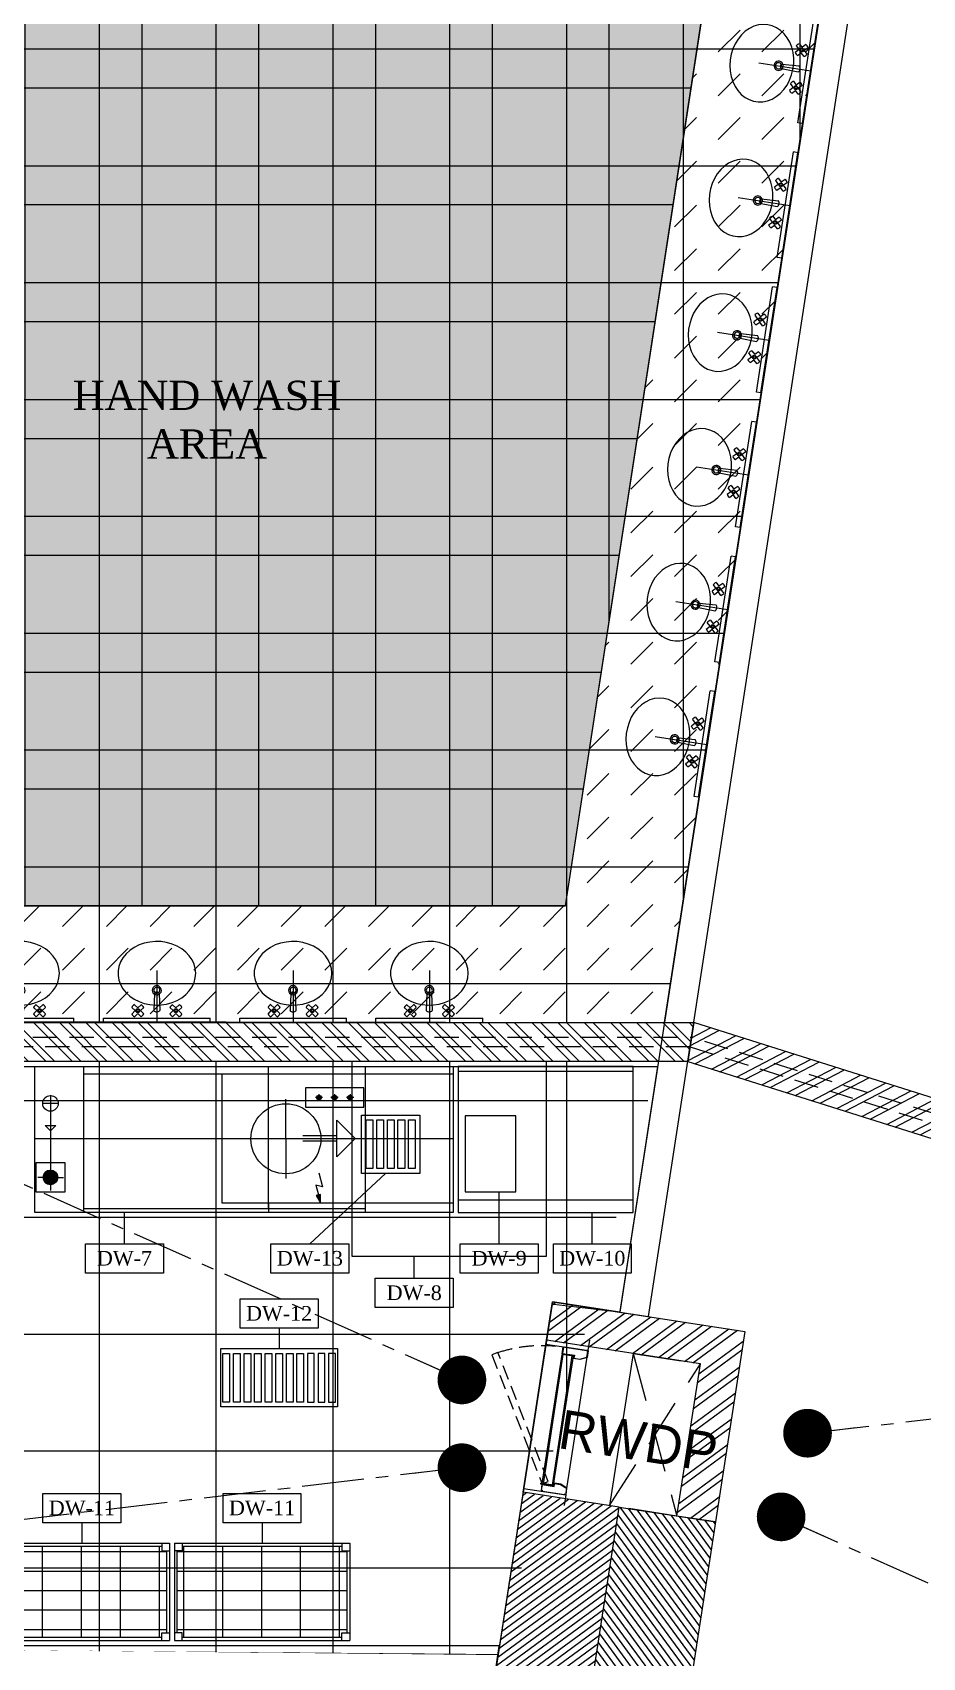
# Model space of a CAD drawing. Header units: millimetres. Extents: x 2335845 to 2509607, y 289014 to 361737.
# Drawn here: x 2409242 to 2413814, y 293842 to 302186 of the extents above; entities that cross this region are included whole.
import ezdxf

# ---------------------------------------------------------------- set-up
doc = ezdxf.new("R2010")
doc.units = ezdxf.units.MM
for name, pattern in [('( Hidden )', [0.375, 0.25, -0.125]), ('CENTER', [50.800000000000004, 31.75, -6.349999999999999, 6.349999999999999, -6.349999999999999]), ('HIDDEN', [0.375, 0.25, -0.125])]:
    doc.linetypes.add(name, pattern=pattern)
for name, color, linetype, lineweight in [('150 mm WALL', 134, 'Continuous', 25), ('A-FURN-SANITARY', 144, 'Continuous', 15), ('A-PLAN-COLUMN', 3, 'Continuous', 0), ('A-PLAN-RCC-HATCH', 8, 'Continuous', 13), ('A-PLAN-THIN', 251, 'Continuous', 15), ('DIMS-2', 61, 'Continuous', 0), ('KIT.EQUIP', 7, 'Continuous', 0), ('SW-PARTITION GYPSUM', 30, 'Continuous', 18), ('TOA-FC-GYPSUM', 250, 'Continuous', 5), ('TOA-FL-TILE-3', 8, 'Continuous', 5)]:
    doc.layers.add(name, color=color, linetype=linetype, lineweight=lineweight)
for name, color, linetype in [('A-PLAN -GLASS FRAME', 4, 'Continuous'), ('A-PLAN-DOOR', 7, 'Continuous'), ('A-PLAN-HIDDEN', 1, 'HIDDEN'), ('A-PLAN-SLOPE', 250, 'Continuous'), ('A-PLAN-TEXT', 4, 'Continuous'), ('A-PLAN-WALL', 6, 'Continuous'), ('A-PLAN-WALL HATCH', 8, 'Continuous'), ('ROOM TEXT', 3, 'Continuous'), ('TOA-FC-MODULAR', 7, 'Continuous')]:
    doc.layers.add(name, color=color, linetype=linetype)
doc.styles.add('01_INTERIOR LAYOUT$0$Standard', font='calibril.ttf')
doc.styles.add('ARIAL', font='arial.ttf')
doc.styles.add('GEORGE', font='georgia.ttf')
doc.styles.get("Standard").update_dxf_attribs({"font": 'arial.ttf'})
doc.dimstyles.new('DIM40', dxfattribs={"dimtxt": 80, "dimasz": 20, "dimexe": 30, "dimexo": 25, "dimgap": 20, "dimtad": 1, "dimdec": 0, "dimzin": 0, "dimdsep": 46, "dimtxsty": 'Standard', "dimblk1": 'DOT', "dimblk2": 'DOT', "dimsah": 1, "dimcen": 0.09, "dimclrd": 1, "dimclre": 1, "dimclrt": 2, "dimadec": 0, "dimazin": 0, "dimtfac": 1, "dimtdec": 0, "dimtofl": 0, "dimtmove": 0, "dimatfit": 0, "dimldrblk": 'DOT', "dimfxl": 1, "dimtolj": 1, "dimtzin": 0, "dimarcsym": 0})

# ---------------------------------------------------------------- blocks, each defined once
blk = doc.blocks.new('Columns')
at = {"layer": 'A-PLAN-RCC-HATCH'}
h = blk.add_hatch(dxfattribs=at)
h.set_pattern_fill('ANSI31', color=256, scale=250, angle=-8.757088364219028, style=0)
h.set_pattern_definition([(36.24291163578097, (380108.4672578909, -683846.949732804), (-18.47530857210077, 25.20367975446561), [])])
h.paths.add_polyline_path([(35404.57668015733, -31462.99252305331), (35898.74802161427, -31539.11535328347), (36050.99368207483, -30550.7726703689), (35556.82234061742, -30474.64984013862)])
h = blk.add_hatch(dxfattribs=at)
h.set_pattern_fill('ANSI31', color=256, scale=250, angle=-8.757088364219028, style=0)
h.set_pattern_definition([(126.2429116357225, (-488660.9489015883, -550020.5190443461), (25.20367975448447, 18.47530857207505), [])])
h.paths.add_polyline_path([(36392.91936307098, -31615.23818351422), (35898.74802161381, -31539.11535328347), (36050.99368207529, -30550.77267036901), (36545.16502339975, -30626.89550146088)])
at = {"layer": 'A-PLAN-COLUMN', "elevation": 6.128159e-10}
for points in [[(35404.57668015733, -31462.99252305331), (35898.74802161427, -31539.11535328347), (36050.99368207483, -30550.7726703689), (35556.82234061742, -30474.64984013862)], [(36392.91936307098, -31615.23818351422), (35898.74802161381, -31539.11535328347), (36050.99368207529, -30550.77267036901), (36545.16502339975, -30626.89550146088)]]:
    blk.add_lwpolyline(points, close=True, dxfattribs=at)
blk = doc.blocks.new('BS')
for p, q in [((0, 14.00000000000159), (-1.199999999999818, 14.00000000000159)), ((-1.199999999999818, -13.99992188000158), (-1.199999999999818, 14.00000000000159)), ((0, -13.99992188000158), (0, 14.00000000000159)), ((-4.712656240000797, 5.870000000000687), (-3.842656239999997, 5.000000000000568)), ((-3.842656239999997, 5.000000000000568), (-4.712656240000797, 4.13000000000045)), ((-4.00765624000087, 6.575000000000728), (-3.142656240000179, 5.710000000000605)), ((-4.00765624000087, 3.425000000000409), (-3.142656240000179, 4.290000000000532)), ((-2.272656240000288, 6.575000000000728), (-3.142656240000179, 5.710000000000605)), ((-3.142656240000179, 5.710000000000605), (-3.142656240000179, 5.710000000000605)), ((-2.272656240000288, 3.425000000000409), (-3.142656240000179, 4.290000000000532)), ((-3.142656240000179, 4.290000000000532), (-3.142656240000179, 4.290000000000532)), ((-1.562734400000409, 5.870000000000687), (-2.432656240000142, 5.005000000000564)), ((-2.432656240000142, 5.005000000000564), (-2.432656240000142, 5.005000000000564)), ((-1.562734400000409, 4.13000000000045), (-2.432656240000142, 5.005000000000564)), ((-13.70265624000149, 0), (0.0622655999995914, 0)), ((-7.606640640000478, 0.5800000000000409), (-3.181640640000296, 0.7650000000001)), ((-7.606640640000478, -0.6200000000001182), (-3.181640640000296, -0.8050000000000637)), ((-3.842656239999997, -4.999921880000556), (-4.712656240000797, -4.129921880000438)), ((-4.00765624000087, -3.424921880000397), (-3.142656240000179, -4.289921880000406)), ((-2.272656240000288, -3.424921880000397), (-3.142656240000179, -4.289921880000406)), ((-1.562734400000409, -4.129921880000438), (-2.432656240000142, -4.999921880000556)), ((-4.712656240000797, -5.869921880000675), (-3.842656239999997, -4.999921880000556)), ((-4.00765624000087, -6.574921880000716), (-3.142656240000179, -5.709921880000593)), ((-3.142656240000179, -4.289921880000406), (-3.142656240000179, -4.289921880000406)), ((-2.267656240000179, -6.574921880000716), (-3.142656240000179, -5.709921880000593)), ((-3.142656240000179, -5.709921880000593), (-3.142656240000179, -5.709921880000593)), ((-2.432656240000142, -4.999921880000556), (-2.432656240000142, -4.999921880000556)), ((-1.562734400000409, -5.869921880000675), (-2.432656240000142, -4.999921880000556)), ((0, -13.99992188000158), (-1.199999999999818, -13.99992188000158))]:
    blk.add_line(p, q)
at = {"linetype": 'Continuous'}
for p, q in [((-16.48653162822211, 9.235602172749509), (-17.54831215912873, 8.506816936174005)), ((-15.34930446668386, 9.767546583405647), (-16.48653162822211, 9.235602172749509)), ((-14.16086869706487, 10.09131269656473), (-15.34930446668386, 9.767546583405647)), ((-12.94655376449282, 10.19999999963125), (-14.16086869706487, 10.09131269656473)), ((-11.73224068352101, 10.09129201143787), (-12.94655376449282, 10.19999999963125)), ((-10.54381042924069, 9.767505654019487), (-11.73224068352101, 10.09129201143787)), ((-9.40659232922826, 9.23554187144282), (-10.54381042924069, 9.767505654019487)), ((-8.344824212905223, 8.506738548164435), (-9.40659232922826, 9.23554187144282)), ((-20.06556331596948, 5.313652106506424), (-20.62229552670578, 3.989333524284348)), ((-19.35710362791451, 6.524719419376652), (-20.06556331596948, 5.313652106506424)), ((-18.51201605079768, 7.596723665716013), (-19.35710362791451, 6.524719419376652)), ((-17.54831215912873, 8.506816936174005), (-18.51201605079768, 7.596723665716013)), ((-7.381135824280136, 7.596628861707927), (-8.344824212905223, 8.506738548164435)), ((-6.536066508250769, 6.524610219952933), (-7.381135824280136, 7.596628861707927)), ((-5.827627450118598, 5.313530839063219), (-6.536066508250769, 6.524610219952933)), ((-5.270917798453411, 3.989202773426427), (-5.827627450118598, 5.313530839063219)), ((-21.23660110048513, 1.11565693280204), (-21.28108160674947, -0.3724536490448145)), ((-21.01543447962285, 2.579989224074325), (-21.23660110048513, 1.11565693280204)), ((-20.62229552670578, 3.989333524284348), (-21.01543447962285, 2.579989224074325)), ((-4.877802852947752, 2.579851776529495), (-5.270917798453411, 3.989202773426427)), ((-4.656661176159105, 1.115515718026018), (-4.877802852947752, 2.579851776529495)), ((-4.612206018991856, -0.3725956213044128), (-4.656661176159105, 1.115515718026018)), ((-21.28108160674947, -0.3724536490448145), (-21.14792797364953, -1.852626027997871)), ((-21.14792797364953, -1.852626027997871), (-20.83997813969927, -3.293312899601233)), ((-20.83997813969927, -3.293312899601233), (-20.36379552096241, -4.663808524435467)), ((-5.529565205359177, -4.663934870641924), (-5.053359241102953, -3.293447357498053)), ((-5.053359241102953, -3.293447357498053), (-4.74538486594156, -1.852765731848535)), ((-4.74538486594156, -1.852765731848535), (-4.612206018991856, -0.3725956213044128)), ((-20.36379552096241, -4.663808524435467), (-19.72952912323308, -5.934903167643483)), ((-19.72952912323308, -5.934903167643483), (-18.95069723359757, -7.079505653716751)), ((-18.95069723359757, -7.079505653716751), (-18.04389930161324, -8.07322076786636)), ((-18.04389930161324, -8.07322076786636), (-17.02846215086356, -8.894869197672847)), ((-8.864970648612143, -8.894938727817703), (-7.849519501710347, -8.073307595506662)), ((-7.849519501710347, -8.073307595506662), (-6.942704642503486, -7.079607928272253)), ((-6.942704642503486, -7.079607928272253), (-6.163853255347931, -5.935018709309475)), ((-6.163853255347931, -5.935018709309475), (-5.529565205359177, -4.663934870641924)), ((-17.02846215086356, -8.894869197672847), (-15.92602806126433, -9.526938933360043)), ((-15.92602806126433, -9.526938933360043), (-14.76009350144614, -9.955958505879835)), ((-14.76009350144614, -9.955958505879835), (-13.55550834231235, -10.17278410788629)), ((-13.55550834231235, -10.17278410788629), (-12.33794622518963, -10.1727944781145)), ((-12.33794622518963, -10.1727944781145), (-11.13335737273428, -9.955989395541224)), ((-11.13335737273428, -9.955989395541224), (-9.967415504987912, -9.526989684095042)), ((-9.967415504987912, -9.526989684095042), (-8.864970648612143, -8.894938727817703))]:
    blk.add_line(p, q, dxfattribs=at)
for centre, radius in [((-3.142656240000179, 5.000000000000568), 0.500000000000058), ((-3.142656240000179, 5.040000000000532), 0.3000000000000348), ((-3.142656240000179, -4.999921880000556), 0.500000000000058), ((-3.142656240000179, -4.959921880000593), 0.3000000000000348)]:
    blk.add_circle(centre, radius)
for centre, radius, start, end in [((-3.142656240000179, 5.000000000000568), 1.800000000000209, 118.8721730000009, 151.1277049999998), ((-3.142656240000179, 5.000000000000568), 1.800000000000209, 28.8722529999996, 61.12778500000019), ((-8.491640640000696, 0), 1.199999840000139, 29.94085699999939, 328.339935), ((-8.491640640000696, 0), 0.8000000000000927, 29.41503900000044, 326.1782679999993), ((-7.356640640000478, -0.0199999999999818), 0.6500000000000753, 112.6196979999986, 247.3799740000004), ((-8.491640640000696, 0), 0.8000000000000927, 326.1782839999998, 29.41506999999994), ((-8.491640640000696, 0), 1.199999840000139, 328.3399200000006, 29.94085699999939), ((-3.142656240000179, 5.000000000000568), 1.800000000000209, 208.8722230000008, 241.1277470000014), ((-3.806640640000296, -0.0199999999999818), 0.9999882400001159, 306.8689420000005, 53.13092800000079), ((-3.142656240000179, 5.000000000000568), 1.800000000000209, 298.8722380000008, 331.1277769999992), ((-3.142656240000179, -4.999921880000556), 1.800000000000209, 118.8721730000009, 151.1277049999998), ((-3.142656240000179, -4.999921880000556), 1.800000000000209, 28.87222300000075, 61.1277539999989), ((-3.142656240000179, -4.999921880000556), 1.800000000000209, 208.8722230000008, 241.1277470000014), ((-3.142656240000179, -4.999921880000556), 1.800000000000209, 298.8722380000008, 331.1277769999992)]:
    blk.add_arc(centre, radius, start, end)
blk = doc.blocks.new('grating')
at = {"layer": 'KIT.EQUIP', "ltscale": 0.5}
blk.add_lwpolyline([(145.9355437941849, -127.7854240245651), (445.4939872417599, -127.7854399144999), (445.493979296647, -427.5646616379963), (145.9355358493049, -427.5646457480034)], close=True, dxfattribs=at)
at = {"layer": 'KIT.EQUIP', "color": 251, "ltscale": 0.5}
for points in [[(204.219648887869, -402.5830455929972), (169.8699463985395, -402.5830446826294), (169.8699530190788, -152.7670265798224), (204.219655508874, -152.7670274900738)], [(258.5546328253113, -402.5830470329383), (224.2049303355161, -402.5830461228034), (224.2049369565211, -152.7670280199382), (258.5546394460835, -152.7670289300149)], [(278.5399208939634, -152.7670294597629), (312.8896233835258, -152.767030369956), (312.8896167627536, -402.5830484729377), (278.5399142729584, -402.5830475625698)], [(367.2246007001959, -402.5830499127624), (332.8748982104007, -402.5830490027438), (332.8749048314057, -152.767030899704), (367.2246073209681, -152.7670318103628)], [(387.2098887686152, -152.7670323396451), (421.5595912584104, -152.7670332503039), (421.5595846376382, -402.5830513529363), (387.2098821480758, -402.5830504425103)]]:
    blk.add_lwpolyline(points, close=True, dxfattribs=at)
blk = doc.blocks.new('A$C3F28102C')
at = {"layer": 'A-PLAN-DOOR'}
h = blk.add_hatch(dxfattribs=at)
h.set_pattern_fill('ANSI31', color=256, style=0)
h.set_pattern_definition([(315, (-1529.32827185787, 1000.113489037183), (-0.4419417382415923, -0.4419417382415923), [])])
h.paths.add_polyline_path([(1.308630814251955, -14.93702832111739), (0, -14.93702832111739), (0, 0), (1.308630814251955, 0)])
h.paths.add_polyline_path([(1.308630814251955, 0.2026889373883023), (1.308630814251955, 0), (0, 0), (0, 1.053679621880289, 0.1157286097553703)])
h.paths.add_polyline_path([(4.936053944431478, -14.93702832111739), (3.627423130179522, -14.93702832111739), (3.627423130179522, 1.45519e-11), (4.936053944431478, 1.45519e-11)])
h.paths.add_polyline_path([(4.936053944431478, 1.45519e-11), (3.627423130179522, 1.45519e-11), (3.627423130179522, 0.2026889373883023, 0.1157286097553703), (4.936053944431478, 1.053679621880289)])
at = {"layer": 'A-PLAN-DOOR', "color": 2}
for points in [[(1.308630814251955, 0.2026889373883023), (1.308630814251955, -14.93702832111739), (0, -14.93702832111739), (0, 1.053679621880289)], [(3.627423130179522, 0.2026889373883023), (3.627423130179522, -14.93702832111739), (4.936053944431478, -14.93702832111739), (4.936053944431478, 1.053679621880289)]]:
    blk.add_lwpolyline(points, dxfattribs=at)
for radius in [3.417261628533555, 2.417261628533555]:
    blk.add_circle((2.468026972201187, 3.417261628550475), radius, dxfattribs=at)
blk = doc.blocks.new('shaft door 750')
at = {"layer": 'A-PLAN-DOOR'}
for p, q in [((335.4779689526185, 59.84042553193285), (-335.4779689526204, 59.84042553170002)), ((-335.4779689525039, 0), (-335.4779689525039, 59.84042553193285)), ((335.4779689526185, 53.35771276598098), (-335.4779689526204, 53.35771276571904)), ((335.4779689525021, 6.482712765951874), (-335.4779689525039, 6.48271276592277)), ((335.4779689525021, 0), (-335.4779689525039, 0)), ((335.4779689525021, 0), (335.4779689526185, 59.84042553193285)), ((-374.0026595745021, -69.81382978725014), (-374.0026595745021, -64.82712765951874)), ((-374.0026595745021, -64.82712765951874), (-374.0026595745021, -69.81382978716283))]:
    blk.add_line(p, q, dxfattribs=at)
at = {"layer": 'A-PLAN-DOOR', "linetype": 'HIDDEN', "ltscale": 300}
blk.add_lwpolyline([(336.7831193658058, 59.84042553204927), (320.3270023444202, 31.33759475589613), (-295.2315388664156, 386.7304842259618), (-278.7754218451464, 415.2333150020859)], close=True, dxfattribs=at)
at = {"layer": 'A-PLAN-DOOR'}
for points in [[(-375.0000000000018, 149.975109298015), (-375.0000000000018, 149.975109298015), (-375.0000000000018, -70.02489070291631), (-430.0000000000018, -70.02489070291631)], [(375, 150.1861702136812), (375, 150.1861702136812), (375, -70.02489070291631), (430, -70.02489070291631)]]:
    blk.add_lwpolyline(points, dxfattribs=at)
for points in [[(-375.0000000000018, 51.86170212764409), (-374.0026595745021, 51.86170212764409), (-374.0026595745021, -61.83510638296138), (-375.0000000000018, -61.83510638296138)], [(-372.5066489361943, 58.34441489362507), (-340.5917553190393, 58.34441489362507), (-340.5917553190393, -3.490691489394521), (-325.6316489360779, -3.490691489365418), (-325.6316489360779, -34.7065720158862), (-340.2383913843678, -68.31781914905878), (-372.5066489361943, -68.31781914888415), (-372.5066489361943, -59.84042553184554), (-374.0026595745021, -59.84042553184554), (-374.0026595745021, -61.83510638296138), (-374.0026595745021, -69.81382978716283), (-339.0957446808479, -69.81382978736656), (-324.1356382977701, -34.90691489368328), (-324.1356382977701, -1.994680851057637), (-339.0957446807315, -1.994680851086741), (-339.0957446807315, 59.84042553190375), (-374.0026595745021, 59.84042553190375), (-374.0026595745021, 49.86702127658646), (-372.5066489361943, 49.86702127658646)], [(372.5066489361925, 58.34441489359597), (340.5917553190375, 58.34441489359597), (340.5917553190375, -3.490691489394521), (325.6316489361925, -3.490691489365418), (325.6316489361925, -34.7065720158862), (340.2383913844824, -68.31781914905878), (372.5066489361925, -68.31781914888415), (372.5066489361925, -59.84042553184554), (374.0026595745003, -59.84042553184554), (374.0026595745003, -61.83510638296138), (374.0026595745003, -69.81382978716283), (339.0957446808461, -69.81382978736656), (324.1356382978847, -34.90691489371238), (324.1356382978847, -1.994680851057637), (339.0957446808461, -1.994680851086741), (339.0957446808461, 59.84042553190375), (374.0026595745003, 59.84042553190375), (374.0026595745003, 49.86702127658646), (372.5066489361925, 49.86702127658646)], [(375, 51.86170212764409), (374.0026595745003, 51.86170212764409), (374.0026595745003, -61.83510638296138), (375, -61.83510638296138)]]:
    blk.add_lwpolyline(points, close=True, dxfattribs=at)
at = {"layer": 'A-PLAN-DOOR', "linetype": 'HIDDEN', "ltscale": 300}
blk.add_arc((337.582099616644, 59.84042553184554), 711.584759191056, 152.6806579122814, 180, dxfattribs=at)
at = {"layer": 'A-PLAN-THIN'}
for p, q in [((395.0000000614673, 149.9751092970837), (-394.999999929687, 149.9751092970837)), ((375, -70.02489070291631), (-375.0000000000018, -70.02489070291631))]:
    blk.add_line(p, q, dxfattribs=at)
at = {"layer": 'A-PLAN-DOOR', "xscale": -0.9973404255317604, "yscale": 0.9973404255317604, "zscale": 0.9973404255317604}
blk.add_blockref('A$C3F28102C', (339.0957446808461, 59.84042553190375), dxfattribs=at)
blk = doc.blocks.new('_DOT')
at = {"color": 0, "linetype": 'ByBlock'}
blk.add_line((-0.5, 0), (-1, 0), dxfattribs=at)
at = {"color": 0, "linetype": 'ByBlock', "const_width": 0.5}
blk.add_lwpolyline([(-0.25, 0, 1), (0.25, 0, 1)], format="xyb", close=True, dxfattribs=at)
blk = doc.blocks.new('FLOOR GRATING')
at = {"layer": 'DIMS-2', "color": 3, "lineweight": -2}
blk.add_line((-19.37310681790041, -688.1584127160095), (-19.3731068178713, -688.1591892222132), dxfattribs=at)
at = {"layer": 'KIT.EQUIP', "ltscale": 0.5}
blk.add_lwpolyline([(-19.37312271951669, -88.15841271542558), (-19.37310681788585, -688.158412716024), (280.6268931821469, -688.1584047652213), (280.6268772804833, -88.15840476468293)], close=True, dxfattribs=at)
at = {"layer": 'KIT.EQUIP', "color": 251, "ltscale": 0.5}
for points in [[(255.6268784814674, -133.47090542761), (255.6268775704011, -99.09590542727528), (5.626877570488432, -99.09591205274774), (5.626878481420135, -133.4709120534189)], [(255.6268799224417, -187.8459054277173), (255.6268790116228, -153.4709054270443), (5.626879011677374, -153.4709120529114), (5.626879922412627, -187.8459120533062)], [(5.626880452538899, -207.8459120528842), (5.626881363397843, -242.2209120533371), (255.6268813635324, -242.22090542769), (255.6268804524807, -207.8459054271207)], [(255.6268828044049, -296.5959054276645), (255.6268818937024, -262.2209054271389), (5.626881893524114, -262.2209120529151), (5.626882804870547, -296.5959120534408)], [(5.62688333454571, -316.5959120529042), (5.626884245841211, -350.9709120534608), (255.6268842456266, -350.9709054277828), (255.6268833345457, -316.5959054272862)], [(255.6268856868483, -405.3459054277282), (255.626884775811, -370.9709054272589), (5.62688477579286, -370.9709120528496), (5.626885686833702, -405.3459120533171)], [(5.626886216756247, -425.3459120530406), (5.626887127935333, -459.720912053479), (255.6268871279535, -459.7209054277027), (255.6268862167417, -425.3459054272498)], [(255.6268876579925, -479.7209054272225), (5.626887657988846, -479.7209120528114), (5.626888568913273, -514.0959120533225), (255.6268885690588, -514.09590542769)], [(255.6268900100476, -568.4709054277919), (5.626890010044008, -568.4709120534262), (5.626889098995889, -534.0959120529296), (255.6268890989668, -534.0959054272244)], [(5.626891451254778, -622.8459120535008), (5.626890540184831, -588.4709120531061), (255.626890540203, -588.4709054272553), (255.6268914510511, -622.8459054276791)], [(255.626891981221, -642.8459054272298), (255.6268928922727, -677.2209054276082), (5.626892892239994, -677.2209120533862), (5.626891981162771, -642.8459120527896)]]:
    blk.add_lwpolyline(points, close=True, dxfattribs=at)
blk = doc.blocks.new('Balcony')
at = {"layer": 'A-PLAN-WALL HATCH'}
h = blk.add_hatch(dxfattribs=at)
h.set_pattern_fill('ANSI32', color=256, scale=10, angle=-90.00000000000001, style=0)
h.set_pattern_definition([(315, (-239219.9398534279, -379012.2728640755), (67.35192090801867, 67.35192090801864), []), (315, (-239219.9398534279, -379057.1741640755), (67.35192090801867, 67.35192090801864), [])])
h.paths.add_polyline_path([(-2979.939853427932, 887.727135924506), (1874.569680800661, 887.727135924506), (1843.761406891048, 687.727135924506), (-2979.939853427932, 687.727135924506)])
h = blk.add_hatch(dxfattribs=at)
h.set_pattern_fill('ANSI32', color=256, scale=10, angle=-90.00000000000001, style=0)
h.set_pattern_definition([(207.4858232715584, (117464.7667072047, -433956.4735600803), (-43.96064920294922, 84.49866165600045), []), (207.4858232715584, (117451.2540305504, -433999.2933488622), (-43.96064920294922, 84.49866165600045), [])])
h.paths.add_polyline_path([(6504.036375424825, -573.197551143996), (1874.569680800661, 887.7271359245642), (1843.761406890582, 687.727135924506), (6443.848021615762, -763.9260546924197)])
h = blk.add_hatch(dxfattribs=at)
h.set_pattern_fill('ANSI32', color=256, scale=10, angle=81.24291135857432, style=0)
h.set_pattern_definition([(216.2429119129874, (-198889.9807693427, 356151.4348516641), (-56.31274089943481, 76.82081561916095), []), (216.2429119129874, (-198896.816797202, 356107.0569803227), (-56.31274089943481, 76.82081561916095), [])])
h.paths.add_polyline_path([(1147.900476685259, -545.4709238465293), (1147.900476685259, -545.4709238465293), (1147.900476685259, -545.4709238465293), (2136.243163463194, -697.7165887879091), (2136.243163790554, -697.716588838317), (2136.243163790554, -697.716588838317), (2136.243164557498, -697.7165889564785), (2136.243163790554, -697.716588838317), (2136.243163790554, -697.716588838317), (2136.243163463194, -697.7165887879091), (2136.243163161445, -697.7165885741706), (2136.243161739316, -697.7165875227074), (2136.243163463194, -697.7165887879091), (2136.243163405918, -697.7165891597397), (1985.519961095415, -1676.175842483004), (1985.519959412515, -1676.175841843069), (1985.519959412515, -1676.175841843069), (1985.519959412515, -1676.175841843069), (1985.519961095415, -1676.175842483004), (1787.851428101771, -1645.726714474382), (1787.851428101771, -1645.726714474382), (1787.851428101771, -1645.726714474382), (1908.125494675245, -864.9359941813163), (1117.451345248148, -743.1394609232666)])
at = {"layer": 'A-PLAN -GLASS FRAME', "linetype": '( Hidden )', "ltscale": 500}
for points in [[(-4519.939853427932, 812.727135924506), (1863.016578150447, 812.727135924506), (1855.314509673044, 762.727135924506), (-4519.939853427932, 762.727135924506)], [(7950.075220068917, -1108.171064301336), (1863.016578021459, 812.727135944413), (1855.314509544056, 762.727135944413), (7935.028131616767, -1155.853190188471)]]:
    blk.add_lwpolyline(points, close=True, dxfattribs=at)
at = {"layer": 'A-PLAN-HIDDEN', "ltscale": 1000, "elevation": -2.16836e-10}
blk.add_lwpolyline([(1562.205562153365, -811.6500235717976), (1787.851435616612, -1645.726715632074), (1441.931497077458, -1592.440729047637), (1908.125494217034, -864.936002251925), (1562.205562153365, -811.6500235717976), (1908.125496406108, -864.9359880420961)], dxfattribs=at)
at = {"layer": 'A-PLAN-THIN'}
blk.add_line((1562.205556248315, -811.6500081150443), (1441.931497077458, -1592.440729047637), dxfattribs=at)
blk.add_lwpolyline([(875.7398917633109, -2312.272864075494), (-4519.939853427932, -2312.272864075494), (-4519.939853427932, -2512.272864075494), (844.9316178532317, -2512.272864075494), (844.9316178532317, -2512.272864075494), (875.3807499455288, -2314.604327492649), (875.7398917633109, -2312.272864075494)], dxfattribs=at)
at = {"layer": 'A-PLAN-WALL'}
for points in [[(-2979.939853427932, 887.727135924506), (1874.569680800661, 887.727135924506), (1843.761406891048, 687.727135924506), (-2979.939853427932, 687.727135924506), (-2979.939853427932, 887.727135924506)], [(6504.036375424825, -573.197551143996), (1874.569680800661, 887.7271359245642), (1843.761406890582, 687.727135924506), (6443.848021615762, -763.9260546924197), (6504.036375424825, -573.197551143996)]]:
    blk.add_lwpolyline(points, dxfattribs=at)
blk.add_lwpolyline([(1147.900476685259, -545.4709238465293), (1147.900476685259, -545.4709238465293), (1147.900476685259, -545.4709238465293), (2136.243163463194, -697.7165887879091), (2136.243163790554, -697.716588838317), (2136.243163790554, -697.716588838317), (2136.243164557498, -697.7165889564785), (2136.243163790554, -697.716588838317), (2136.243163790554, -697.716588838317), (2136.243163463194, -697.7165887879091), (2136.243163161445, -697.7165885741706), (2136.243161739316, -697.7165875227074), (2136.243163463194, -697.7165887879091), (2136.243163405918, -697.7165891597397), (1985.519961095415, -1676.175842483004), (1985.519959412515, -1676.175841843069), (1985.519959412515, -1676.175841843069), (1985.519959412515, -1676.175841843069), (1985.519961095415, -1676.175842483004), (1787.851428101771, -1645.726714474382), (1787.851428101771, -1645.726714474382), (1787.851428101771, -1645.726714474382), (1908.125494675245, -864.9359941813163), (1117.451345248148, -743.1394609232666)], close=True, dxfattribs=at)
at = {"layer": 'A-PLAN-DOOR', "xscale": -1, "rotation": 81.24291196026884}
blk.add_blockref('shaft door 750', (1205.54111401597, -1156.367879736237, -1.13476311e-08), dxfattribs=at)
at = {"layer": 'A-PLAN-SLOPE', "linetype": 'CENTER', "ltscale": 10}
for points in [[(683.2344358488917, -946.9942656458006), (-2979.939853427932, 687.727135924506)], [(2458.533318981528, -1220.463736963458), (6443.848021616228, -763.9260546920705)], [(683.2344358488917, -1397.574139242002), (-4519.939853427932, -2012.27286407561)], [(2322.935014726128, -1650.155862063519), (7099.914722521789, -3802.211176921905)]]:
    blk.add_leader(points, dimstyle='DIM40', override={"dimasz": 250, "dimclrd": 256}, dxfattribs=at)

msp = doc.modelspace()

# ---------------------------------------------------------------- hatches: boundary and pattern name
at = {"layer": 'KIT.EQUIP', "ltscale": 0.5}
h = msp.add_hatch(dxfattribs=at)
h.set_pattern_fill('ANSI31', color=256, scale=1.249080090514389, angle=180, style=0)
h.set_pattern_definition([(45.00000000000056, (2410453.709799759, 296506.8965022419), (-2.804264782136893, 2.804264782136832), [])])
edge = h.paths.add_edge_path()
edge.add_arc((2410713.518458586, 296716.7419574484), 12.49080090514389, 0, 360, ccw=False)
h = msp.add_hatch(dxfattribs=at)
h.set_pattern_fill('ANSI31', color=256, scale=1.249080090514389, angle=180, style=0)
h.set_pattern_definition([(45.00000000000056, (2410533.650925552, 296506.8965022419), (-2.804264782136893, 2.804264782136832), [])])
edge = h.paths.add_edge_path()
edge.add_arc((2410793.45958438, 296716.7419574484), 12.49080090514389, 0, 360, ccw=False)
h = msp.add_hatch(dxfattribs=at)
h.set_pattern_fill('ANSI31', color=256, scale=1.249080090514389, angle=180, style=0)
h.set_pattern_definition([(45.00000000000056, (2410613.592051345, 296506.8965022419), (-2.804264782136893, 2.804264782136832), [])])
edge = h.paths.add_edge_path()
edge.add_arc((2410873.400710172, 296716.7419574484), 12.49080090514389, 0, 360, ccw=False)
h = msp.add_hatch(dxfattribs=at)
h.set_pattern_fill('ANSI31', color=256, scale=1.249080090514389, angle=180, style=0)
h.set_pattern_definition([(135.0000000000007, (2410404.077247567, 295914.3841926272), (2.804264782136832, 2.804264782136893), [])])
edge = h.paths.add_edge_path()
edge.add_arc((2409334.537677741, 296307.0436877627), 37.47240271543168, 0, 360, ccw=False)
h = msp.add_hatch(dxfattribs=at)
h.set_pattern_fill('ANSI31', color=256, scale=1.249080090514389, angle=180, style=0)
h.set_pattern_definition([(135.0000000000007, (2410971.196363366, 296700.4250500831), (2.804264782136828, 2.804264782136898), [])])
h.paths.add_polyline_path([(2410721.380342511, 296219.9796787565), (2410699.960182806, 296214.2401637347), (2410721.380342511, 296177.1393583491)])
h = msp.add_hatch(dxfattribs=at)
h.set_pattern_fill('BRICK_STBOND', color=256, scale=99.9264072411046, angle=180, style=0)
h.set_pattern_definition([(180, (3932572.294968477, 4224591.135315969), (9.79e-14, -99.9264072411046), []), (270, (3932572.294968477, 4224591.135315969), (199.8528144822092, 1.836e-13), [])])
h.paths.add_polyline_path([(2409945.03388325, 293968.9198167841), (2409905.063320355, 293968.9198167841), (2409905.063320355, 293928.9492538876), (2409905.063320355, 293943.9382149738), (2409085.666780977, 293943.9382149738), (2409085.666780977, 293928.9492538876), (2409085.666780977, 293968.9198167841), (2409045.69621808, 293968.9198167841), (2409060.685179166, 293968.9198167841), (2409060.685179166, 294388.610727197), (2409045.69621808, 294388.610727197), (2409085.666780977, 294388.610727197), (2409085.666780977, 294428.5812900935), (2409085.666780977, 294413.5923290073), (2409905.063320355, 294413.5923290073), (2409905.063320355, 294428.5812900935), (2409905.063320355, 294388.610727197), (2409945.03388325, 294388.610727197), (2409930.044922165, 294388.610727197), (2409930.044922165, 293968.9198167841)])
h = msp.add_hatch(dxfattribs=at)
h.set_pattern_fill('BRICK_STBOND', color=256, scale=99.9264072411046, angle=180, style=0)
h.set_pattern_definition([(180, (3933497.632633648, 4224591.135315969), (9.79e-14, -99.9264072411046), []), (270, (3933497.632633648, 4224591.135315969), (199.8528144822092, 1.836e-13), [])])
h.paths.add_polyline_path([(2410870.371548421, 293968.9198167841), (2410830.400985525, 293968.9198167841), (2410830.400985525, 293928.9492538876), (2410830.400985525, 293943.9382149738), (2410011.004446147, 293943.9382149738), (2410011.004446147, 293928.9492538876), (2410011.004446147, 293968.9198167841), (2409971.03388325, 293968.9198167841), (2409986.022844337, 293968.9198167841), (2409986.022844337, 294388.610727197), (2409971.03388325, 294388.610727197), (2410011.004446147, 294388.610727197), (2410011.004446147, 294428.5812900935), (2410011.004446147, 294413.5923290073), (2410830.400985525, 294413.5923290073), (2410830.400985525, 294428.5812900935), (2410830.400985525, 294388.610727197), (2410870.371548421, 294388.610727197), (2410855.382587335, 294388.610727197), (2410855.382587335, 293968.9198167841)])
at = {"layer": 'TOA-FC-GYPSUM'}
h = msp.add_hatch(dxfattribs=at)
h.set_pattern_fill('DASH', color=252, scale=49.9999999998181, angle=45)
h.set_pattern_definition([(45, (90021.13748320658, 24146.98201084777), (0, 224.5064030259121), [158.7499999994225, -158.7499999994225])])
h.paths.add_polyline_path([(2405044.683235126, 303896.1417129039), (2405044.683235127, 301288.6949476863), (2408584.683235735, 301289.0106546473), (2408584.683235736, 297701.6242062534), (2411980.142046649, 297701.6242062543), (2413058.134225919, 304713.7185934274), (2411594.683264696, 304713.7185934274), (2411594.683264695, 303901.624207102)])
edge = h.paths.add_edge_path()
edge.add_line((2405044.683235127, 304701.6242071021), (2405044.683235127, 301288.8528011672))
edge.add_line((2405044.683235127, 301288.8528011672), (2407984.683235303, 301296.2890100467))
edge.add_line((2407984.683235303, 301296.2890100467), (2407984.683235303, 297109.0604159822))
edge.add_line((2407984.683235303, 297109.0604159822), (2412487.915087156, 297101.624207102))
edge.add_line((2412487.915087156, 297101.624207102), (2413659.233972052, 304713.7185934274))
edge.add_line((2413659.233972052, 304713.7185934274), (2411594.683264696, 304713.7185934274))
edge.add_line((2411594.683264696, 304713.7185934274), (2411594.683264695, 303901.624207102))
edge.add_line((2411594.683264695, 303901.624207102), (2405045.782981261, 303895.9748873347))
at = {"layer": 'TOA-FC-MODULAR'}
h = msp.add_hatch(dxfattribs=at)
h.set_pattern_fill('AR-SAND', color=253, scale=4.300000000000001)
h.set_pattern_definition([(37.5, (2408113.761472448, 309771.2252151783), (-6.880134572731397, 210.4476920516173), [0, -166.0144000000001, 0, -185.674, 0, -177.4825]), (7.5, (2408113.761472448, 309771.2252151783), (193.2950117493412, 308.2347932443924), [0, -89.56040000000003, 0, -149.6314, 0, -57.34050000000001]), (327.5, (2407979.420872448, 309771.2252151783), (340.126719203827, 0.6179894117746778), [0, -54.61000000000001, 0, -196.596, 0, -256.667]), (317.5, (2407979.420872448, 309771.2252151783), (328.3292745630878, 95.85960900060303), [0, -27.305, 0, -128.8796, 0, -147.447])])
h.paths.add_polyline_path([(2405044.683235126, 303896.1417129039), (2405044.683235127, 301288.6949476863), (2408584.683235735, 301289.0106546473), (2408584.683235736, 297701.6242062534), (2411980.142046649, 297701.6242062543), (2413058.134225919, 304713.7185934274), (2411594.683264696, 304713.7185934274), (2411594.683264695, 303901.624207102)])
h.paths.add_polyline_path([(2411594.683264634, 309376.6241724815), (2414378.278202022, 309376.6241710976), (2413681.24044993, 304863.7185934274), (2412794.683264648, 304863.7185934274), (2412794.683264742, 304713.7185934274), (2411744.683264695, 304713.7185934274), (2411744.683264695, 304863.7185934274), (2411594.683264634, 304863.7185934274)])
h = msp.add_hatch(dxfattribs=at)
h.set_pattern_fill('_USER', color=252, scale=600, angle=270, double=1, pattern_type=0)
h.set_pattern_definition([(270, (2408604.604841653, 297701.6242062604), (600, -1.102e-13), []), (0, (2408604.604841653, 297701.6242062604), (0, 600), [])])
h.paths.add_polyline_path([(2405044.683235126, 303896.1417129039), (2405044.683235127, 301288.6949476863), (2408584.683235735, 301289.0106546473), (2408584.683235736, 297701.6242062534), (2411980.142046649, 297701.6242062543), (2413058.134225919, 304713.7185934274), (2411594.683264696, 304713.7185934274), (2411594.683264695, 303901.624207102)])
at = {"layer": 'TOA-FL-TILE-3'}
h = msp.add_hatch(dxfattribs=at)
h.set_pattern_fill('_USER', color=253, scale=600, double=1, pattern_type=0)
h.set_pattern_definition([(0, (2357985.713506688, 306901.6369923194), (0, 600), []), (90, (2357985.713506688, 306901.6369923194), (-600, 3.67e-14), [])])
h.paths.add_polyline_path([(2405044.683235127, 304701.6242071021), (2405044.683235127, 301281.6502422148), (2405244.104040981, 301281.6502422148), (2405244.103373259, 297101.6242071019), (2406244.683235127, 297101.624207102), (2406244.683235127, 293903.9492519522), (2411633.435251426, 293856.651035855), (2412456.610577393, 296901.624207102), (2407800.450559866, 296901.624207102), (2407784.683235127, 301401.6623366278), (2408009.683235127, 301401.6623366278), (2408009.683235127, 301251.6623366278), (2408009.683235127, 297101.624207102), (2412487.915087156, 297101.624207102), (2413658.134225919, 304713.7185934274), (2411594.683264696, 304713.7185934274), (2411558.259181382, 304701.623467661), (2410308.259181382, 304701.623467661), (2410344.683264696, 305420.9161259249), (2408804.683264696, 305422.8767528895), (2408804.683264695, 304701.624207102)])

# ---------------------------------------------------------------- linework, layer by layer
at = {"const_width": 5}
msp.add_lwpolyline([(2350244.683235127, 291915.2169065914, -0.0445399152122946), (2406044.683235232, 290902.7788620518), (2406044.683235127, 293901.624207102), (2411633.435251427, 293856.651035855), (2411910.641135142, 295656.2058577432), (2412258.438766698, 295615.1408945904), (2414382.871997638, 309376.6241710969), (2411594.683264634, 309376.6241724815), (2411594.683264634, 304701.624207102), (2410344.682370377, 304701.6228096597), (2410344.682370377, 305551.6242071021), (2408804.683264696, 305551.6242071021), (2408804.683262122, 304703.9262021189), (2405044.683235127, 304706.2271127211), (2405044.683235127, 310585.4722238776), (2414483.777090095, 310554.1020951057), (2416184.301346237, 321856.6241411482), (2405044.683235128, 321856.6241411482), (2405044.683235127, 327701.6242071021)], format="xyb", dxfattribs=at)
at = {"layer": '150 mm WALL'}
for points, elevation in [([(2405044.683222569, 301288.8528011703), (2407984.683235697, 301288.8528011703), (2408009.683235127, 297101.624207102), (2412487.915087156, 297101.624207102), (2413658.134225919, 304713.7185934274), (2411594.682370375, 304701.5861893708)], -24.96874999877437), ([(2406269.683222569, 293968.9198167841), (2406269.683222569, 297107.6396313361), (2405244.6832224, 297101.6242071021), (2405244.68322235, 300489.29435845), (2407754.480805948, 300489.2943575958), (2407754.480805948, 296876.6242090374), (2412452.726071758, 296876.4069390201), (2412258.438914444, 295615.1408718315), (2411912.523565241, 295668.426147331), (2411640.362980178, 293901.624207102)], 6.128159e-10)]:
    msp.add_lwpolyline(points, dxfattribs=dict(at, elevation=elevation))
at = {"layer": 'A-FURN-SANITARY', "elevation": 6.128159e-10}
for points in [[(2411980.142041114, 297701.624207102), (2412811.736605402, 303121.724928019), (2413400.628364705, 303031.7129940364)], [(2411980.142046649, 297701.6242062543), (2408584.683235736, 297701.6242062604), (2408584.683235735, 301288.8528008152), (2407984.683235735, 301288.8528008152)]]:
    msp.add_lwpolyline(points, dxfattribs=at)
at = {"layer": 'KIT.EQUIP', "ltscale": 0.5}
for p, q in [((2409504.408930968, 296876.6242090372), (2409504.408930968, 296127.1761547286)), ((2411403.010668551, 296836.6536461408), (2409504.408930968, 296836.6536461408)), ((2410213.886422381, 296836.6536461377), (2410213.886422381, 296177.1393583462)), ((2410453.709799759, 296147.1614361768), (2410453.709799759, 296876.6242090372)), ((2410953.341835965, 296127.1761547286), (2410953.341835965, 296876.6242090372)), ((2411427.992270361, 296851.6426072262), (2412328.32993553, 296851.6426072262)), ((2409334.537677741, 296729.7323903927), (2409334.537677741, 296239.8936804837)), ((2410713.518458586, 296735.2283427879), (2410713.518458586, 296698.2555721087)), ((2410793.45958438, 296735.2283427879), (2410793.45958438, 296698.2555721087)), ((2410873.400710172, 296735.2283427879), (2410873.400710172, 296698.2555721087)), ((2409377.506032854, 296686.764035279), (2409291.569322627, 296686.764035279)), ((2410543.643566276, 296506.8965022419), (2410543.643566276, 296708.7110946276)), ((2410732.004843926, 296716.7419574484), (2410695.032073246, 296716.7419574484)), ((2410811.945969719, 296716.7419574484), (2410774.97319904, 296716.7419574484)), ((2410891.887095512, 296716.7419574484), (2410854.914324832, 296716.7419574484)), ((2411427.992270361, 296701.7529963654), (2412328.32993553, 296701.7529963654)), ((2409306.725488122, 296573.9801340812), (2409362.349867359, 296573.9801340812)), ((2409334.537677741, 296546.1679444626), (2409306.725488122, 296573.9801340812)), ((2409334.537677741, 296546.1679444626), (2409362.349867359, 296573.9801340812)), ((2410805.122270814, 296413.0303622822), (2410805.122270814, 296600.7626422077)), ((2410805.122270814, 296600.7626422077), (2410898.988410777, 296506.896502245)), ((2409254.592912866, 296506.896502245), (2410453.709799759, 296506.896502245)), ((2410453.709799759, 296506.8965022419), (2410953.341835965, 296506.896502245)), ((2410543.643566276, 296503.6945694476), (2410543.643566276, 296301.879977062)), ((2410805.122270814, 296520.0339146774), (2410630.476291109, 296520.0339146774)), ((2410805.122270814, 296493.7590898125), (2410630.476291109, 296493.7590898125)), ((2410898.988410777, 296506.896502245), (2410805.122270814, 296413.0303622822)), ((2410953.341835965, 296506.896502245), (2411403.010668551, 296506.896502245)), ((2410666.981061189, 295965.9989736014), (2411055.835521818, 296327.1761561367)), ((2409334.537677741, 296307.0436877627), (2409268.950990314, 296307.0436877626)), ((2409334.537677741, 296307.0436877627), (2409401.444020453, 296307.0436877627)), ((2411638.836960221, 295965.9989736014), (2411638.836960221, 296232.6907107378, -349286282626.4062)), ((2409504.408930968, 296147.1614361768), (2410953.341835965, 296147.1614361612)), ((2410213.886422381, 296177.1393583462), (2410453.709799759, 296177.1393583461)), ((2410453.709799759, 296177.1393583491), (2411403.010668551, 296177.1393583492)), ((2410453.709799759, 296177.1393583491), (2410453.709797814, 296127.1761547286)), ((2410721.380342511, 296219.9796787565), (2410699.960182806, 296214.2401637347)), ((2410699.960182806, 296214.2401637347), (2410721.380342511, 296177.1393583491)), ((2410721.380342511, 296177.1393583491), (2410721.380342511, 296219.9796787565)), ((2411427.992270361, 296192.1283194355), (2412328.32993553, 296192.1283194355)), ((2409714.498942778, 295965.9989736014), (2409714.498942778, 296127.1761547288)), ((2412117.59288518, 295965.9989736014), (2412117.59288518, 296127.1761547288)), ((2411202.92689625, 295788.8052583245), (2411202.92689625, 295902.3417384353)), ((2410508.871674721, 295533.059600818), (2410508.871674721, 295427.7683253279)), ((2409495.865050665, 294533.8725655836), (2409495.865050665, 294428.5812900935)), ((2410421.202715836, 294533.8725655836), (2410421.202715836, 294428.5812900935))]:
    msp.add_line(p, q, dxfattribs=at)
for points, elevation in [([(2410882.744688152, 295902.3417384353), (2411882.008760564, 295902.3417384353), (2411882.008760564, 296901.6058108468), (2410882.744688152, 296901.6058108468), (2410882.744688152, 295902.3417384353)], -6.128159e-10), ([(2410712.4530797, 296330.4178525927), (2410731.720325766, 296258.5115103667), (2410697.09042533, 296267.7905643671), (2410710.670262192, 296217.1099211207)], -6.128159e-10), ([(2409045.69621808, 294428.5812900935), (2409946.03388325, 294428.5812900935)], 6.128159e-10), ([(2409085.666780977, 294413.5923290073), (2409906.063320355, 294413.5923290073)], 6.128159e-10), ([(2409906.063320355, 294428.5812900935), (2409906.063320355, 294388.610727197)], 6.128159e-10), ([(2409946.03388325, 294428.5812900935), (2409946.03388325, 293928.9492538876)], 6.128159e-10), ([(2409971.03388325, 294428.5812900935), (2409971.03388325, 293928.9492538876)], 6.128159e-10), ([(2409971.03388325, 294428.5812900935), (2410871.371548421, 294428.5812900935)], 6.128159e-10), ([(2410011.004446147, 294428.5812900935), (2410011.004446147, 294388.610727197)], 6.128159e-10), ([(2410011.004446147, 294413.5923290073), (2410831.400985525, 294413.5923290073)], 6.128159e-10), ([(2410831.400985525, 294428.5812900935), (2410831.400985525, 294388.610727197)], 6.128159e-10), ([(2410871.371548421, 294428.5812900935), (2410871.371548421, 293928.9492538876)], 6.128159e-10), ([(2409906.063320355, 294388.610727197), (2409946.03388325, 294388.610727197)], 6.128159e-10), ([(2409931.044922165, 294388.610727197), (2409931.044922165, 293968.9198167841)], 6.128159e-10), ([(2410011.004446147, 294388.610727197), (2409971.03388325, 294388.610727197)], 6.128159e-10), ([(2409986.022844337, 293968.9198167841), (2409986.022844337, 294388.610727197)], 6.128159e-10), ([(2410831.400985525, 294388.610727197), (2410871.371548421, 294388.610727197)], 6.128159e-10), ([(2410856.382587335, 294388.610727197), (2410856.382587335, 293968.9198167841)], 6.128159e-10), ([(2409045.69621808, 293928.9492538876), (2409946.03388325, 293928.9492538876)], 6.128159e-10), ([(2409906.063320355, 293943.9382149738), (2409085.666780977, 293943.9382149738)], 6.128159e-10), ([(2409906.063320355, 293928.9492538876), (2409906.063320355, 293968.9198167841)], 6.128159e-10), ([(2409906.063320355, 293968.9198167841), (2409946.03388325, 293968.9198167841)], 6.128159e-10), ([(2410011.004446147, 293968.9198167841), (2409971.03388325, 293968.9198167841)], 6.128159e-10), ([(2409971.03388325, 293928.9492538876), (2410871.371548421, 293928.9492538876)], 6.128159e-10), ([(2410011.004446147, 293928.9492538876), (2410011.004446147, 293968.9198167841)], 6.128159e-10), ([(2410831.400985525, 293943.9382149738), (2410011.004446147, 293943.9382149738)], 6.128159e-10), ([(2410831.400985525, 293968.9198167841), (2410871.371548421, 293968.9198167841)], 6.128159e-10), ([(2410831.400985525, 293928.9492538876), (2410831.400985525, 293968.9198167841)], 6.128159e-10)]:
    msp.add_lwpolyline(points, dxfattribs=dict(at, elevation=elevation))
for points, elevation in [([(2409254.592912866, 296127.1761547286), (2409254.592912866, 296876.6242090372), (2411403.010668551, 296876.6242090372), (2411403.010668551, 296127.1761547286)], -6.128159e-10), ([(2412328.32993553, 296876.6242090365), (2411427.992270361, 296876.6242090365), (2411427.992270361, 296127.1761547288), (2412328.32993553, 296127.1761547288)], -6.128159e-10), ([(2410643.569973517, 296666.7787538277), (2410943.349195241, 296666.7787538278), (2410943.349195241, 296766.7051610689), (2410643.569973517, 296766.7051610689)], -6.128159e-10), ([(2411724.018472957, 296622.6735437699), (2411464.029917603, 296622.6735437699), (2411464.029917603, 296232.6907107378), (2411724.018472957, 296232.6907107378)], -349286282626.4062), ([(2409259.592872309, 296232.0988823318), (2409409.482483172, 296232.0988823318), (2409409.482483172, 296381.9884931935), (2409259.592872309, 296381.9884931935)], -6.128159e-10), ([(2409914.498937577, 295815.9989775055), (2409514.498947978, 295815.9989775055), (2409514.498947978, 295965.9989736014), (2409914.498937577, 295965.9989736014)], -6.128159e-10), ([(2410866.981055989, 295815.9989775055), (2410466.98106639, 295815.9989775055), (2410466.98106639, 295965.9989736014), (2410866.981055989, 295965.9989736014)], -6.128159e-10), ([(2411838.83695502, 295815.9989775055), (2411438.836965421, 295815.9989775055), (2411438.836965421, 295965.9989736014), (2411838.83695502, 295965.9989736014)], -6.128159e-10), ([(2412317.59287998, 295815.9989775055), (2411917.592890381, 295815.9989775055), (2411917.592890381, 295965.9989736014), (2412317.59287998, 295965.9989736014)], -6.128159e-10), ([(2411402.926891049, 295638.8052622286), (2411002.92690145, 295638.8052622286), (2411002.92690145, 295788.8052583245), (2411402.926891049, 295788.8052583245)], -6.128159e-10), ([(2410708.871669521, 295533.059600818), (2410308.871679922, 295533.059600818), (2410308.871679922, 295683.0595969139), (2410708.871669521, 295683.0595969139)], 1.613426e-10), ([(2409695.865045465, 294533.8725655836), (2409295.865055866, 294533.8725655836), (2409295.865055866, 294683.8725616795), (2409695.865045465, 294683.8725616795)], 6.128159e-10), ([(2410621.202710635, 294533.8725655836), (2410221.202721036, 294533.8725655836), (2410221.202721036, 294683.8725616795), (2410621.202710635, 294683.8725616795)], 6.128159e-10)]:
    msp.add_lwpolyline(points, close=True, dxfattribs=dict(at, elevation=elevation))
for centre, radius in [((2410713.518458586, 296716.7419574484), 12.49080090514389), ((2410793.45958438, 296716.7419574484), 12.49080090514389), ((2410873.400710172, 296716.7419574484), 12.49080090514389), ((2409334.537677741, 296686.764035279), 39.97056289646045), ((2410543.643566276, 296505.2955358448), 179.867533034072), ((2409334.537677741, 296307.0436877627), 37.47240271543168)]:
    msp.add_circle(centre, radius, dxfattribs=at)
at = {"layer": 'SW-PARTITION GYPSUM', "elevation": 6.128159e-10}
msp.add_lwpolyline([(2418523.573142768, 335301.6241892354), (2418371.803923984, 335301.6242071021), (2412258.438766698, 295615.1408945904), (2412406.690169049, 295592.3040449518), (2418523.573083398, 335301.6241892354)], dxfattribs=at)
at = {"layer": 'TOA-FC-GYPSUM', "elevation": 6.128159e-10}
msp.add_lwpolyline([(2405044.683235127, 304701.6242071021), (2405044.683235127, 301288.8528011672), (2407984.683235303, 301296.2890100467), (2407984.683235303, 297109.0604159822), (2412487.915087156, 297101.624207102), (2413659.233972052, 304713.7185934274), (2411594.683264696, 304713.7185934274), (2411594.683264695, 303901.624207102), (2405045.782981261, 303895.9748873347)], dxfattribs=at)
msp.add_lwpolyline([(2405044.683235126, 303896.1417129039), (2405044.683235127, 301288.6949476863), (2408584.683235735, 301289.0106546473), (2408584.683235736, 297701.6242062534), (2411980.142046649, 297701.6242062543), (2413058.134225919, 304713.7185934274), (2411594.683264696, 304713.7185934274), (2411594.683264695, 303901.624207102)], close=True, dxfattribs=at)

# ---------------------------------------------------------------- block references
at = {"ltscale": 0.5}
msp.add_blockref('Balcony', (2410764.623088555, 296213.8970711775), dxfattribs=at)
at = {"layer": 'A-FURN-SANITARY', "lineweight": -3, "ltscale": 0.9, "xscale": 19.58262179641503, "yscale": 19.58262179641503, "zscale": 19.58262179641503}
for p, rotation in [((2413238.835751412, 301989.8248894055), 351.2306912802273), ((2413132.116115528, 301298.0070013932), 351.2306912802273), ((2413025.396479644, 300606.1891133811), 351.2306912802273), ((2412918.676843761, 299914.3712253688), 351.2306912802273), ((2412811.957207877, 299222.5533373564), 351.2306912802273), ((2412705.237571994, 298530.7354493441), 351.2306912802273), ((2409180.612641976, 297101.6242071021), 269.999999999998), ((2409880.612641976, 297101.6242071021), 269.999999999998), ((2410580.612641976, 297101.6242071021), 269.999999999998), ((2411280.612641976, 297101.6242071021), 269.999999999998)]:
    msp.add_blockref('BS', p, dxfattribs=dict(at, rotation=rotation))
at = {"layer": 'A-PLAN-COLUMN'}
msp.add_blockref('Columns', (2376204.978026251, 325164.6167301553), dxfattribs=at)
at = {"layer": 'KIT.EQUIP', "ltscale": 0.5}
msp.add_blockref('grating', (2410786.661966786, 296754.7408084218), dxfattribs=at)
at = {"layer": 'KIT.EQUIP', "ltscale": 0.5, "xscale": -0.9992640724115113, "yscale": 0.9992640724115113, "zscale": 0.9992640724115113, "rotation": 89.99999999999936}
msp.add_blockref('FLOOR GRATING', (2410120.99891849, 295408.4094677688), dxfattribs=at)

# ---------------------------------------------------------------- texts
at = {"layer": 'A-PLAN-TEXT', "insert": (2412338.840574176, 294855.3533655723, 5.5153428e-09), "char_height": 199.9999999999999, "width": 823.448195022481, "attachment_point": 8, "rotation": 351.16605156252507, "style": 'ARIAL'}
msp.add_mtext('\\pxi0.00161,qc;{\\fCentury Gothic|b0|i0|c0|p34;RWDP}', dxfattribs=at)
at = {"layer": 'KIT.EQUIP', "ltscale": 0.5, "char_height": 75, "attachment_point": 5, "style": '01_INTERIOR LAYOUT$0$Standard'}
for s, insert in [('\\fTimes New Roman|b0|i0;DW-7', (2409714.498942778, 295890.9989755534)), ('\\fTimes New Roman|b0|i0;DW-13', (2410666.981061189, 295890.9989755534)), ('\\fTimes New Roman|b0|i0;DW-9', (2411638.836960221, 295890.9989755534)), ('\\fTimes New Roman|b0|i0;DW-10', (2412117.59288518, 295890.9989755534)), ('\\fTimes New Roman|b0|i0;DW-8', (2411202.92689625, 295713.8052602765)), ('\\fTimes New Roman|b0|i0;DW-12', (2410508.871674721, 295608.059598866)), ('\\fTimes New Roman|b0|i0;DW-11', (2409495.865050665, 294608.8725636316)), ('\\fTimes New Roman|b0|i0;DW-11', (2410421.202715836, 294608.8725636316))]:
    msp.add_mtext(s, dxfattribs=dict(at, insert=insert))
at = {"layer": 'ROOM TEXT', "linetype": 'Continuous', "insert": (2411356.406086582, 300398.1383256802), "char_height": 150, "width": 2435.591359667575, "attachment_point": 3, "style": 'GEORGE'}
msp.add_mtext('\\pxqc;HAND WASH \\PAREA', dxfattribs=at)

doc.saveas('drawing.dxf')
